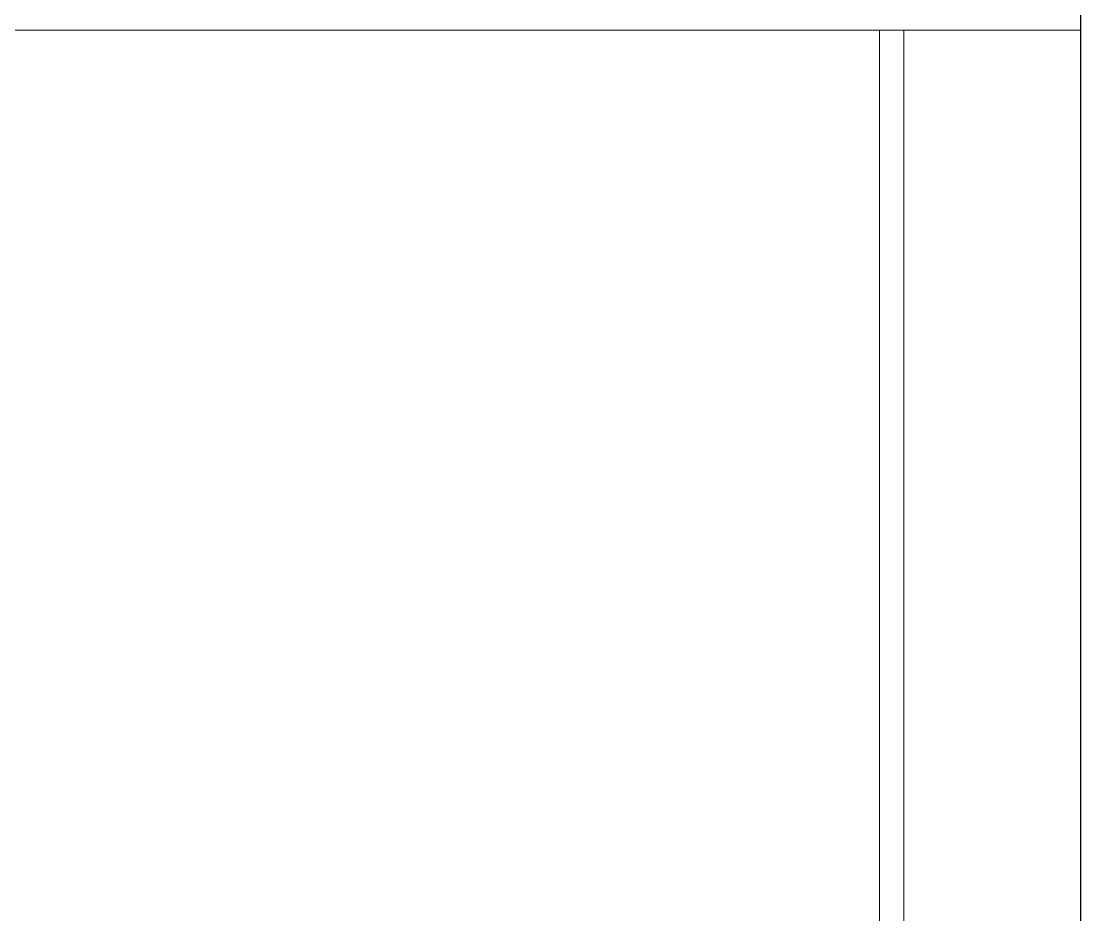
# Model space of a CAD drawing. Header units: inches. Extents: x -6 to 195, y -3 to 126.
# Drawn here: x 157.53 to 164.47, y 117.49 to 123.34 of the extents above; entities that cross this region are included whole.
import ezdxf

# ---------------------------------------------------------------- set-up
doc = ezdxf.new("R2010")
doc.units = ezdxf.units.IN
doc.layers.add('ZANO_R', color=7, linetype='Continuous', lineweight=0)

msp = doc.modelspace()

# ---------------------------------------------------------------- linework, layer by layer
at = {"layer": 'ZANO_R'}
for p, q in [((164.4632017258791, 124.8522292181333), (164.4632017258791, 123.277425662578)), ((164.4654130557087, 124.4585283292449), (164.4654130557087, 108.9467133070225)), ((164.4632017258791, 123.277425662578), (135.0537453258758, 123.277425662578)), ((163.1479432528185, 108.9467133070225), (163.1479432528185, 123.277425662578)), ((163.3061078015717, 108.9467133070225), (163.3061078015717, 123.277425662578)), ((164.4638318383809, 123.277425662578), (164.4632017258791, 123.277425662578)), ((164.4638318383809, 108.9467133070225), (164.4638318383809, 123.277425662578))]:
    msp.add_line(p, q, dxfattribs=at)

doc.saveas('drawing.dxf')
